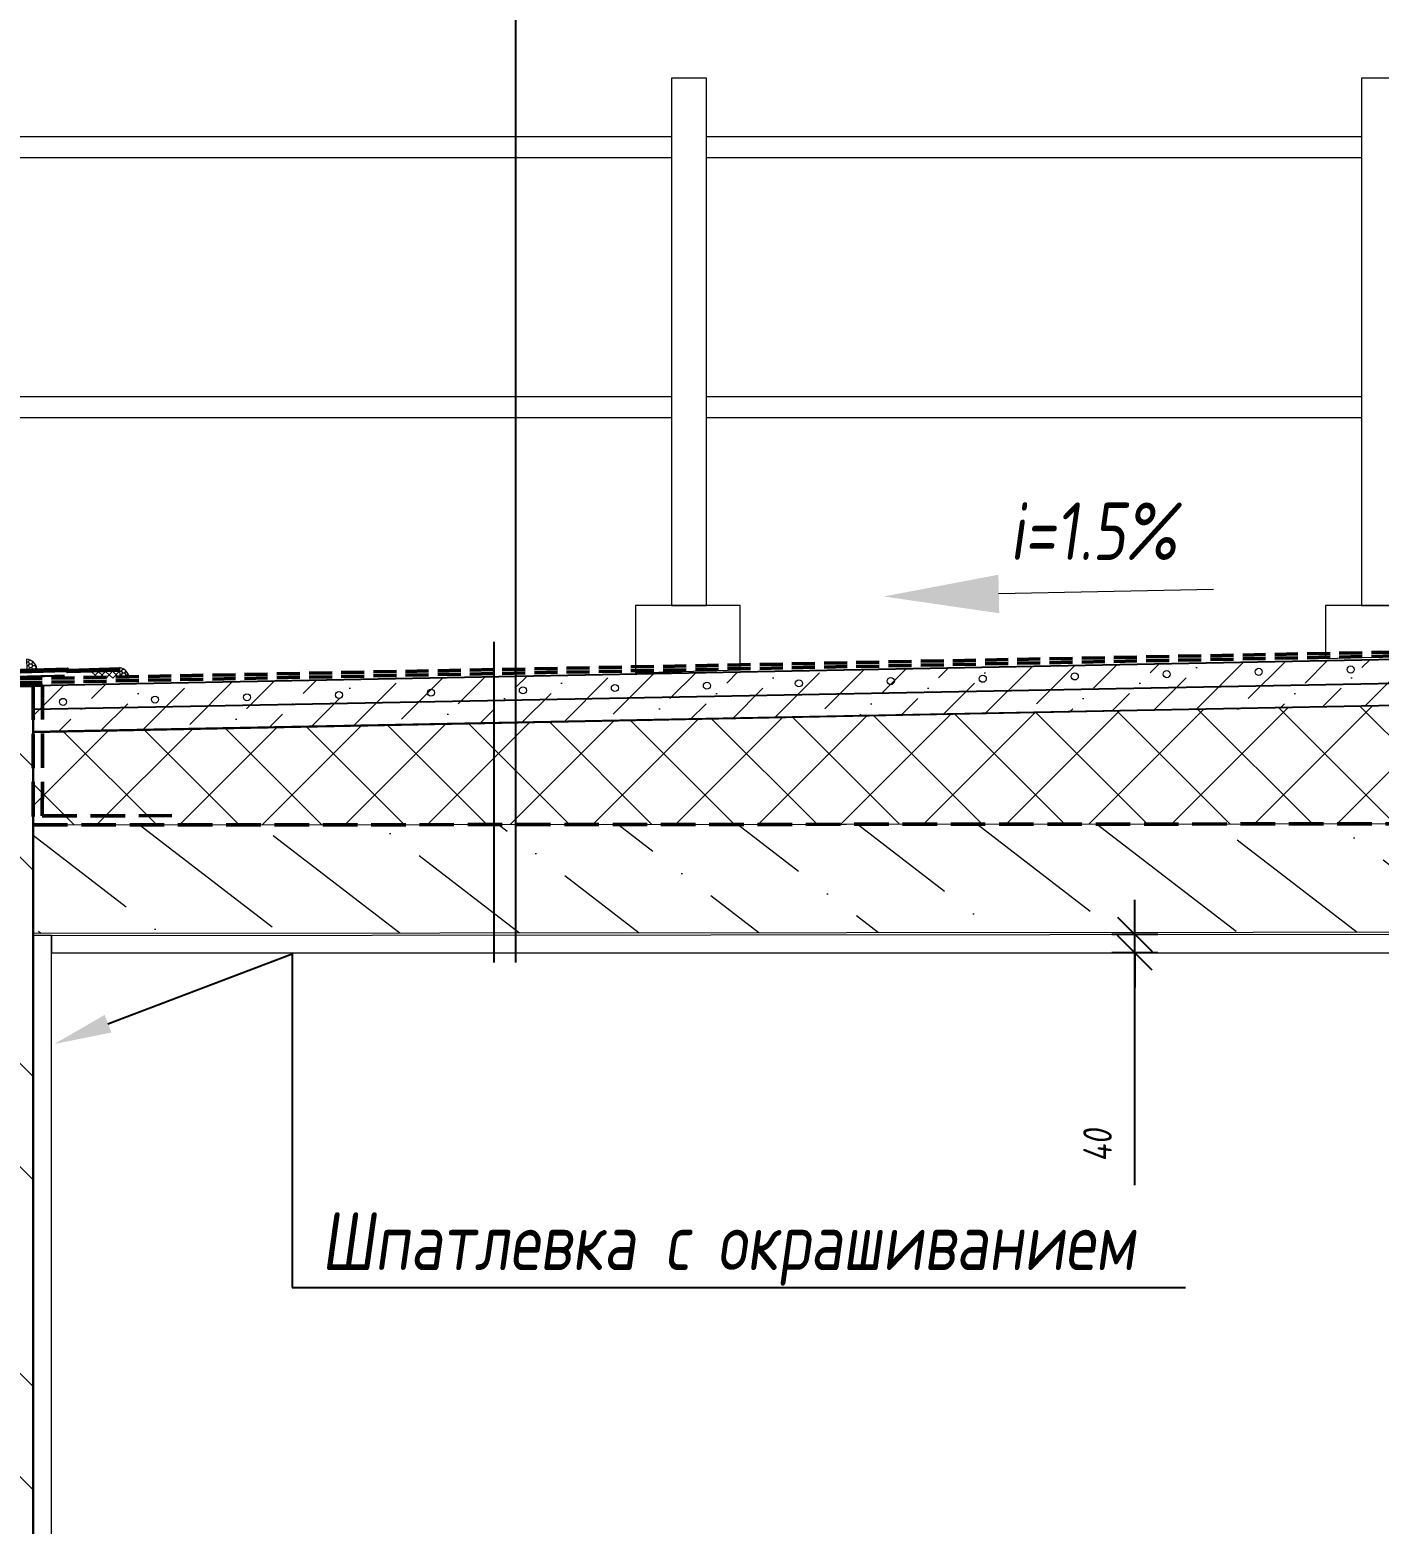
# Model space of a CAD drawing. Header units: millimetres. Extents: x 77165 to 11476408, y -193619 to 427745.
# Drawn here: x 395341 to 398274, y 358284 to 361532 of the extents above; entities that cross this region are included whole.
import ezdxf
from ezdxf import colors
from ezdxf.entities.mleader import LeaderData, LeaderLine
from ezdxf.math import Vec2, Vec3

# ---------------------------------------------------------------- set-up
doc = ezdxf.new("R2010")
doc.units = ezdxf.units.MM
for name, pattern in [('ГОСТ 2.303 4', [7, 5, -2, 0]), ('пунктирнаяX2', [12.7, 0, -12.7]), ('штриховая 50', [1, 0.5, -0.5])]:
    doc.linetypes.add(name, pattern=pattern)
doc.layers.get('Defpoints').update_dxf_attribs({"color": 3})
for name, color, linetype, lineweight in [('TN-ГЕРМЕТИК', 7, 'Continuous', 30), ('TN-ГИДРОИЗОЛЯЦИЯ ПВХ', 5, 'Continuous', 15), ('TN-МЕТАЛЛ КОНСТРУКЦИИ', 162, 'Continuous', 35), ('АР_Перегородки_кирпич', 244, 'Continuous', 20), ('АР_Перегородки_кирпич_Штрих', 244, 'Continuous', 5), ('АР_Штриховка', 253, 'Continuous', 13), ('Штриховка', 253, 'Continuous', 13)]:
    doc.layers.add(name, color=color, linetype=linetype, lineweight=lineweight)
doc.layers.add('АР_Кровельный аэратор', color=250, linetype='Continuous')
doc.styles.add('Архитект', font='isocpeur.ttf', dxfattribs={"width": 0.8, "oblique": 8})
doc.styles.add('Архитектурный размер', font='isocpeur.ttf', dxfattribs={"width": 0.8, "oblique": 8})
doc.dimstyles.new('R_50', dxfattribs={"dimtxt": 200, "dimasz": 75, "dimexe": 50, "dimexo": 50, "dimgap": 50, "dimtad": 1, "dimdec": 0, "dimzin": 0, "dimdsep": 46, "dimtxsty": 'Архитектурный размер', "dimblk": 'OBLIQUE', "dimcen": 0, "dimdle": 50, "dimclrd": 256, "dimclre": 256, "dimclrt": 256, "dimadec": 0, "dimazin": 0, "dimtm": 1e-09, "dimtfac": 2, "dimtdec": 0, "dimtmove": 1, "dimatfit": 3, "dimfxl": 1, "dimtvp": 3, "dimtfill": 1, "dimtolj": 1, "dimtzin": 0, "dimarcsym": 0})

# ---------------------------------------------------------------- blocks, each defined once
blk = doc.blocks.new('*U1514')
at = {"layer": 'TN-ГИДРОИЗОЛЯЦИЯ ПВХ', "color": 1}
for points in [[(10, 10), (0, 0)], [(0, 10), (10, 0)], [(10, 10), (20, 0)], [(20, 10), (10, 0)], [(20, 10), (30, 0)], [(30, 10), (20, 0)], [(30, 10), (40, 0)], [(40, 10), (30, 0)]]:
    blk.add_lwpolyline(points, dxfattribs=at)
blk = doc.blocks.new('_Oblique')
at = {"color": 0, "linetype": 'ByBlock', "lineweight": -2}
blk.add_line((-0.5, -0.5), (0.5, 0.5), dxfattribs=at)
blk = doc.blocks.new('*D1542')
at = {"layer": 'Defpoints', "color": 0, "transparency": 16777216}
for p in [(397742.5, 359566.3), (397842.6, 359566.3), (397842.7, 359526.1)]:
    blk.add_point(p, dxfattribs=at)
at = {"layer": 'АР_Кровельный аэратор', "lineweight": -2, "transparency": 16777216}
for p, q in [((397742.5, 359566.3), (397742.5, 359641.3)), ((397792.6, 359566.3), (397692.5, 359566.3)), ((397742.5, 359526.1), (397742.5, 359566.3)), ((397742.5, 359526.1), (397742.5, 359566.3)), ((397792.7, 359526.1), (397692.5, 359526.1)), ((397742.5, 359526.1), (397742.5, 359451.1)), ((397742.5, 359021.2), (397742.5, 359526.1))]:
    blk.add_line(p, q, dxfattribs=at)
at = {"layer": 'АР_Кровельный аэратор', "lineweight": -2, "transparency": 16777216, "xscale": 75, "yscale": 75, "zscale": 75}
for p, rotation in [((397742.5, 359566.3), 270), ((397742.5, 359526.1), 90)]:
    blk.add_blockref('_Oblique', p, dxfattribs=dict(at, rotation=rotation))
at = {"layer": 'АР_Кровельный аэратор', "lineweight": 15, "transparency": 16777216, "insert": (397661.5, 359107.8), "char_height": 62, "attachment_point": 5, "rotation": 90, "style": 'Архитектурный размер', "bg_fill": 3, "box_fill_scale": 1.1, "bg_fill_color": 256, "bg_fill_true_color": 13158600, "bg_fill_transparency": 0}
blk.add_mtext('\\A1;40', dxfattribs=at)
blk = doc.blocks.new('*U1516')
at = {"layer": 'Штриховка', "ltscale": 10, "transparency": 33554636}
blk.add_circle((0, 0), 7.68, dxfattribs=at)
blk = doc.blocks.new('*U1517')
at = {"layer": 'Defpoints', "color": 0, "linetype": 'ByBlock', "lineweight": -2, "transparency": 16777216}
for p in [(0, 0), (200, 0), (400, 0), (600, 0), (800, 0), (1000, 0), (1200, 0), (1400, 0), (1600, 0), (1800, 0), (2000, 0), (2200, 0), (2400, 0), (2600, 0), (2800, 0), (3000, 0), (3200, 0)]:
    blk.add_blockref('*U1516', p, dxfattribs=at)
blk = doc.blocks.new('Уклон к воронкам')
at = {"linetype": 'Continuous', "lineweight": 15, "ltscale": 100}
blk.add_line((0, 1434), (0, 500), dxfattribs=at)
blk.add_solid([(0, 0), (-83.8, 500.8), (83.8, 500.8)], dxfattribs=at)

msp = doc.modelspace()

# ---------------------------------------------------------------- hatches: boundary and pattern name
at = {"layer": 'TN-ГЕРМЕТИК', "lineweight": 15}
h = msp.add_hatch(dxfattribs=at)
h.set_pattern_fill('HONEY', color=256, scale=1.525507, angle=-0.11676659)
h.set_pattern_definition([(359.883233, (363320.2568, 362870.8913), (7.27375963, 4.1797654), [4.8434842, -9.6869684]), (119.883233, (363320.2568, 362870.8913), (-7.25666284, 4.2093779), [4.8434842, -9.6869684]), (59.883233, (363320.2568, 362870.8913), (0.0170968, 8.3891433), [-9.6869684, 4.8434842])])
edge = h.paths.add_edge_path()
edge.add_line((395333.02837, 360164.24125), (395333.65254, 360143.07676))
edge.add_line((395333.65254, 360143.07676), (395355.83792, 360143.73775))
edge.add_arc((395331.75489, 360139.8853), 24.38921, 9.0883289, 87.0069386)
h = msp.add_hatch(dxfattribs=at)
h.set_pattern_fill('HONEY', color=256, scale=1.525507, angle=-0.11676659)
h.set_pattern_definition([(359.883233, (363522.7416, 362842.3633), (7.27375963, 4.1797654), [4.8434842, -9.6869684]), (119.883233, (363522.7416, 362842.3633), (-7.25666284, 4.2093779), [4.8434842, -9.6869684]), (59.883233, (363522.7416, 362842.3633), (0.0170968, 8.3891433), [-9.6869684, 4.8434842])])
edge = h.paths.add_edge_path()
edge.add_line((395535.19518, 360146.17116), (395535.87912, 360123.17465))
edge.add_line((395535.87912, 360123.17465), (395556.9286, 360123.80069))
edge.add_arc((395530.65411, 360120.01691), 26.54554, 8.19480023, 80.15013593)
at = {"layer": 'АР_Перегородки_кирпич_Штрих', "lineweight": 15, "transparency": 33554687}
h = msp.add_hatch(dxfattribs=at)
h.set_pattern_fill('ANSI32', color=256, scale=50, angle=90, style=0)
h.set_pattern_definition([(135, (-1317404.05, -59231.33), (-336.7596, -336.7596), []), (135, (-1317404.05, -59006.8), (-336.7596, -336.7596), [])])
h.paths.add_polyline_path([(395107.45279, 360107.48025), (395107.45279, 353669.12732), (395347.45279, 353669.12732), (395347.45279, 360107.48025)])
at = {"layer": 'АР_Штриховка', "transparency": 33554559}
h = msp.add_hatch(dxfattribs=at)
h.set_pattern_fill('ANSI36', color=256, scale=20)
h.set_pattern_definition([(45, (-1215347.72, -37061.87), (33.6759605, 123.4785217), [158.75, -31.75, 0, -31.75])])
h.paths.add_polyline_path([(395347.45279, 360004.00561), (395347.45279, 360107.48025), (399747.45279, 360191.95466), (399747.45279, 360091.92306)])
h = msp.add_hatch(dxfattribs=at)
h.set_pattern_fill('ANSI36', color=256, scale=50, angle=97.43388889)
h.set_pattern_definition([(142.433889, (-1222421.87, -58395.55), (-316.994321, 43.542487), [396.875, -79.375, 0, -79.375])])
h.paths.add_polyline_path([(399767.45279, 359572.00561), (395347.45279, 359568.00561), (395347.45279, 359804.00561), (399767.45279, 359808.00561)])
at = {"layer": 'Штриховка', "ltscale": 10, "transparency": 33554636}
h = msp.add_hatch(dxfattribs=at)
h.set_pattern_fill('ANSI37', color=256, scale=40)
h.set_pattern_definition([(45, (-1222421.87, -55108.26), (-89.802561, 89.802561), []), (135, (-1222421.87, -55108.26), (-89.802561, -89.802561), [])])
h.paths.add_polyline_path([(399747.45279, 359808.00561), (399747.45279, 360091.92306), (395347.45279, 360004.00561), (395347.45279, 359804.00561)])

# ---------------------------------------------------------------- linework, layer by layer
at = {"ltscale": 100}
for p, q in [((395347.45279, 360107.48025, 0), (399747.45279, 360191.95466)), ((395347.45279, 360055.74293, 0), (399749.96612, 360140.28053, 0)), ((395347.45279, 360007.44865, 0), (399749.96612, 360091.98625))]:
    msp.add_line(p, q, dxfattribs=at)
for points in [[(396396.23067, 363134.87407), (396396.23067, 359504.87004)], [(396348.84653, 360202.20981), (396348.84653, 359505.32998)]]:
    msp.add_lwpolyline(points, dxfattribs=at)
at = {"layer": 'TN-ГЕРМЕТИК', "lineweight": 15}
for points in [[(395333.02837, 360164.24125), (395333.65254, 360143.07676), (395355.83792, 360143.73775, 0.353718957), (395333.02837, 360164.24125)], [(395535.19518, 360146.17116), (395535.87912, 360123.17465), (395556.9286, 360123.80069, 0.3247042505), (395535.19518, 360146.17116)]]:
    msp.add_lwpolyline(points, format="xyb", dxfattribs=at)
at = {"layer": 'TN-ГИДРОИЗОЛЯЦИЯ ПВХ', "linetype": 'Continuous'}
for p, q in [((395058.20857, 360127.27527), (395419.40408, 360138.0367)), ((395061.35062, 360134.96381), (395422.54612, 360145.72525)), ((395419.40408, 360138.0367), (395421.95484, 360135.38024)), ((395421.95484, 360135.38024), (395535.20103, 360138.64841)), ((395422.54612, 360145.72525), (395425.09982, 360143.06573)), ((395425.09982, 360143.06573), (395534.98204, 360146.23682)), ((395534.98204, 360146.23682), (395535.09154, 360142.44261)), ((395535.20103, 360138.64841), (395535.09154, 360142.44261))]:
    msp.add_line(p, q, dxfattribs=at)
at = {"layer": 'TN-ГИДРОИЗОЛЯЦИЯ ПВХ', "linetype": 'пунктирнаяX2'}
for p, q in [((395059.7796, 360131.11954), (395420.9751, 360141.88098)), ((395420.9751, 360141.88098), (395423.52733, 360139.22298)), ((395423.52733, 360139.22298), (395535.09154, 360142.44261))]:
    msp.add_line(p, q, dxfattribs=at)
at = {"layer": 'TN-ГИДРОИЗОЛЯЦИЯ ПВХ', "linetype": 'штриховая 50', "ltscale": 10, "const_width": 7.59156}
msp.add_lwpolyline([(394984.52626, 360137.2475), (395051.98515, 360139.23696), (395059.7796, 360131.11954), (395420.9751, 360141.88098), (395423.52733, 360139.22298), (395535.09154, 360142.44261)], dxfattribs=at)
at = {"layer": 'TN-МЕТАЛЛ КОНСТРУКЦИИ', "lineweight": 5}
for points, elevation in [([(396735.3632, 360281.35334), (396811.29584, 360281.3311), (396811.23538, 361427.64145), (396735.31973, 361427.64145)], 0.00001), ([(398235.58839, 360281.41023), (398311.52103, 360281.38798), (398311.46058, 361427.69834), (398235.54493, 361427.69834)], 0), ([(396884.80719, 360281.30258), (396657.06024, 360281.30258), (396657.16263, 360134.65236), (396884.80719, 360140.99451)], 0.00001), ([(398385.03238, 360281.35946), (398157.28543, 360281.35946), (398157.22263, 360166.1839), (398384.86719, 360172.52605)], 0)]:
    msp.add_lwpolyline(points, close=True, dxfattribs=dict(at, elevation=elevation))
at = {"layer": 'TN-МЕТАЛЛ КОНСТРУКЦИИ', "lineweight": 5, "ltscale": 100}
for points in [[(396735.32458, 361299.78229), (395259.33881, 361299.75464)], [(398235.5515, 361299.81039), (396811.24213, 361299.78371)], [(396735.32631, 361254.2329), (395259.34771, 361254.20525)], [(398235.55322, 361254.261), (396811.24453, 361254.23432)]]:
    msp.add_lwpolyline(points, dxfattribs=at)
at = {"layer": 'TN-МЕТАЛЛ КОНСТРУКЦИИ', "lineweight": 5, "ltscale": 100, "elevation": 0}
for points in [[(396735.34601, 360734.57208), (395261.98323, 360734.54445)], [(398235.57293, 360734.60021), (396811.27194, 360734.5735)], [(396735.34774, 360689.02269), (395261.98362, 360688.99506)], [(398235.57465, 360689.05082), (396811.27434, 360689.02411)]]:
    msp.add_lwpolyline(points, dxfattribs=at)
at = {"layer": 'TN-МЕТАЛЛ КОНСТРУКЦИИ', "const_width": 4.55494}
msp.add_lwpolyline([(394612.96422, 360047.11104), (394614.77026, 360050.51416, 0.4142135624), (394611.62324, 360060.77867), (394577.70191, 360078.78069, -0.7983630503), (394585.03208, 360108.09166), (395415.92432, 360128.72096)], format="xyb", dxfattribs=at)
at = {"layer": 'АР_Перегородки_кирпич', "lineweight": 30, "ltscale": 100}
msp.add_lwpolyline([(395107.45279, 360107.48025), (395107.45279, 353669.12732), (395347.45279, 353669.12732), (395347.45279, 360107.48025)], close=True, dxfattribs=at)
at = {"layer": 'Штриховка', "color": 5, "linetype": 'ГОСТ 2.303 4', "lineweight": 50, "ltscale": 10}
msp.add_line((395107.45279, 360117.49732, 0), (399747.45279, 360208.00561), dxfattribs=at)
at = {"layer": 'Штриховка', "color": 1, "linetype": 'ГОСТ 2.303 4', "lineweight": 50, "ltscale": 10}
msp.add_line((395107.45279, 360109.04021, 0), (399747.45279, 360199.5485), dxfattribs=at)
at = {"layer": 'Штриховка', "color": 6, "linetype": 'ГОСТ 2.303 4', "lineweight": 50, "ltscale": 15}
for points in [[(395107.45279, 360107.48025), (395347.45279, 360107.48025), (395347.45279, 359804.00561), (399767.45279, 359807.74042), (399767.45279, 360208.00561), (400007.45279, 360208.00561)], [(395107.45279, 360104.4986), (395368.02941, 360108.09223), (395367.45279, 359824.02772), (395649.17962, 359824.33902)]]:
    msp.add_lwpolyline(points, dxfattribs=at)
at = {"layer": 'Штриховка', "ltscale": 10, "transparency": 33554636, "elevation": 0}
msp.add_lwpolyline([(395347.45279, 360004.00561), (395347.45279, 360107.48025), (399747.45279, 360191.95466), (399747.45279, 360091.92306)], close=True, dxfattribs=at)
at = {"layer": 'Штриховка', "color": 242, "ltscale": 100, "true_color": 0xcd2027, "elevation": 0}
msp.add_lwpolyline([(399747.45279, 359808.00561), (399747.45279, 360091.92306), (395347.45279, 360004.00561), (395347.45279, 359804.00561)], close=True, dxfattribs=at)
at = {"layer": 'Штриховка', "ltscale": 100, "elevation": 0}
for points in [[(399767.45279, 359572.00561), (395347.45279, 359568.00561), (395347.45279, 359804.00561), (399767.45279, 359808.00561)], [(395347.45279, 359564.00561), (399767.45279, 359568.00561), (399767.45279, 359572.00561), (395347.45279, 359568.00561)]]:
    msp.add_lwpolyline(points, close=True, dxfattribs=at)
at = {"layer": 'Штриховка', "ltscale": 20}
msp.add_lwpolyline([(395347.45279, 355067.72855), (395387.41282, 355067.72855), (395387.41586, 359564.0529), (395347.45588, 359564.00561)], close=True, dxfattribs=at)
at = {"layer": 'Штриховка', "ltscale": 10, "elevation": 0}
msp.add_lwpolyline([(395387.41586, 359564.0529), (395387.41586, 359526.0529), (399727.73255, 359526.0529)], dxfattribs=at)

# ---------------------------------------------------------------- block references
at = {"xscale": 1.518312964084054, "yscale": 1.518312964084054, "zscale": 1.518312964084054, "rotation": 1.703544795878128}
msp.add_blockref('*U1514', (395474.94045, 360121.66634), dxfattribs=at)
at = {"layer": 'Defpoints', "rotation": 1.44018084108199}
msp.add_blockref('*U1517', (395412.60868, 360071.59744, 0), dxfattribs=at)
at = {"layer": 'АР_Кровельный аэратор', "lineweight": 15, "xscale": -0.5, "yscale": 0.5, "zscale": 0.5, "rotation": 271.2267585286148}
msp.add_blockref('Уклон к воронкам', (397196.46519, 360300.81508), dxfattribs=at)

# ---------------------------------------------------------------- texts
at = {"layer": 'АР_Кровельный аэратор', "lineweight": 15, "insert": (397652.51001, 360442.65008), "char_height": 125, "width": 273.9227239, "attachment_point": 5, "style": 'Архитект'}
msp.add_mtext('\\A1;i=1.5%', dxfattribs=at)

# ---------------------------------------------------------------- leaders
at = {"layer": 'АР_Кровельный аэратор', "lineweight": 15}
ml = msp.add_multileader_mtext('Standard', dxfattribs=at)
ml.set_content('{\\C256;Шпатлевка с окрашиванием }', color=256, style='Архитект')
ml.set_leader_properties()
ml.build(insert=Vec2(0, 0))
ml.multileader.update_dxf_attribs({"text_left_attachment_type": 6, "text_right_attachment_type": 6, "dogleg_length": 50, "arrow_head_size": 124.87511})
ctx = ml.context
ctx.base_point, ctx.char_height, ctx.arrow_head_size, ctx.landing_gap_size, ctx.plane_origin = Vec3(395961.40215, 358798.92679), 124.8751104, 124.87511, 12.48751, Vec3(401609.72157, 358665.65551)
ctx.left_attachment, ctx.right_attachment = 6, 6
notes = []
notes.append((ctx, [(0, (1, 1, 0), (395910.94095, 358798.92679), (1, 0), 50.46119, [(1, [(395393.56209, 359327.7928), (395910.4298, 359524.0529)], 0, [])])]))
ctx.mtext.insert, ctx.mtext.width, ctx.mtext.defined_height, ctx.mtext.flow_direction = Vec3(395973.88966, 358961.26444), 1859.9982183, 301.80721, 5
for ctx, leaders in notes:
    for number, flags, end, landing, length, lines in leaders:
        leader = LeaderData()
        leader.index, (leader.has_last_leader_line, leader.has_dogleg_vector, leader.attachment_direction) = number, flags
        leader.last_leader_point, leader.dogleg_vector, leader.dogleg_length = Vec3(end), Vec3(landing), length
        for number, points, colour, breaks in lines:
            line = LeaderLine()
            line.index, line.vertices, line.color, line.breaks = number, Vec3.list(points), colors.encode_raw_color(colour), breaks
            leader.lines.append(line)
        ctx.leaders.append(leader)

# ---------------------------------------------------------------- next in the draw order: dimensions: what is measured, and where the dimension line sits
dim = msp.add_linear_dim(base=(397742.51375, 359566.26369, 0), p1=(397842.67087, 359526.0529, 0), p2=(397842.63448, 359566.26369, 0), angle=90, dimstyle='R_50', override={"dimtxt": 62, "dimpost": '\\X'}, dxfattribs=at)
dim.commit()
dim.dimension.update_dxf_attribs({"geometry": '*D1542', "text_midpoint": (397742.51375, 359107.81937, 0), "dimtype": 160})

doc.saveas('drawing.dxf')
